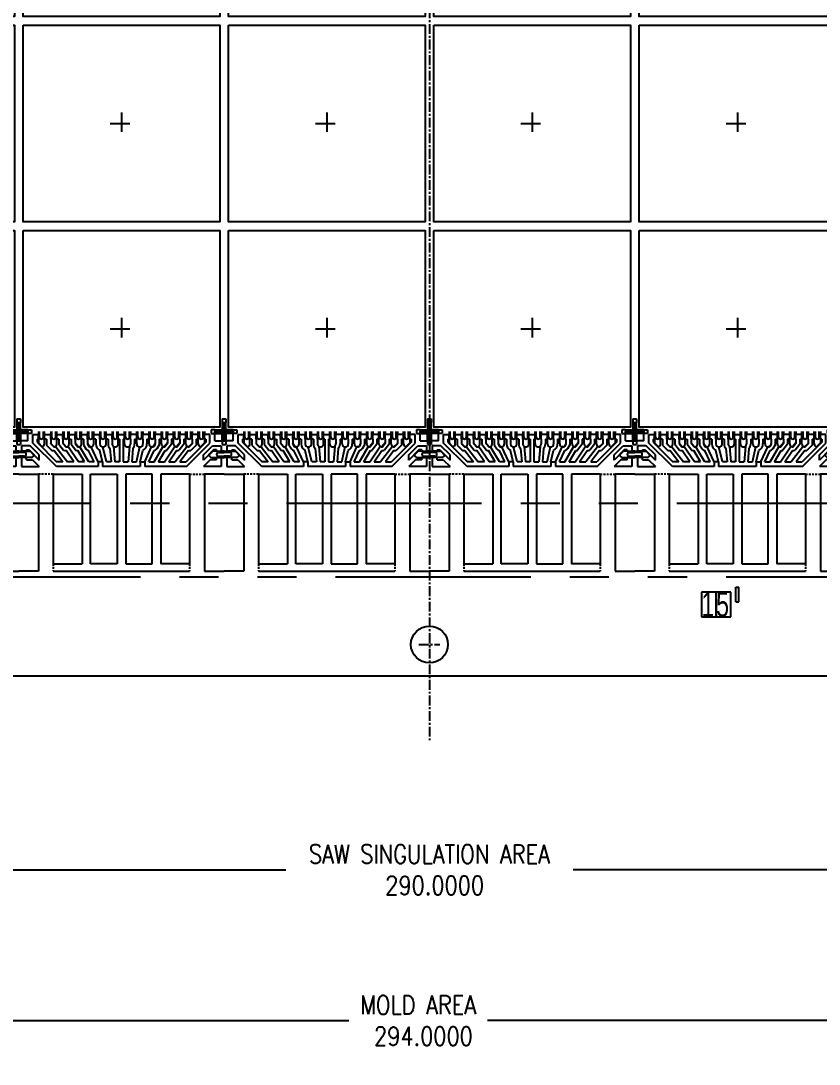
# Model space of a CAD drawing. Extents: x 98 to 785, y 88 to 514.
# Drawn here: x 411.8 to 476.7, y 220.7 to 305.5 of the extents above; entities that cross this region are included whole.
import ezdxf

# ---------------------------------------------------------------- set-up
doc = ezdxf.new("R2010")
doc.units = 0
doc.header["$LTSCALE"] = 12.7
doc.header["$MEASUREMENT"] = 0
doc.header["$PDMODE"] = 2
for name, pattern in [('CENTER', [2, 1.25, -0.25, 0.25, -0.25]), ('HIDDEN', [0.375, 0.25, -0.125]), ('PHANTOM', [2.5, 1.25, -0.25, 0.25, -0.25, 0.25, -0.25])]:
    doc.linetypes.add(name, pattern=pattern)
doc.layers.get('0').update_dxf_attribs({"linetype": 'CONTINUOUS'})
doc.layers.get('DEFPOINTS').update_dxf_attribs({"linetype": 'CONTINUOUS'})
for name, color, linetype in [('SH-01_CENTER', 2, 'CENTER'), ('SH-01_DIM', 4, 'CONTINUOUS'), ('SH-01_HATCH', 10, 'CONTINUOUS'), ('SH-01_HIDDEN', 6, 'HIDDEN'), ('SH-01_MISC', 5, 'CONTINUOUS'), ('SH-01_OBJECT', 7, 'CONTINUOUS'), ('SH-01_PHANTOM', 1, 'PHANTOM')]:
    doc.layers.add(name, color=color, linetype=linetype)
doc.styles.get("Standard").update_dxf_attribs({"font": 'simplex.shx', "width": 0.82})
doc.dimstyles.new('STANDARD$0', dxfattribs={"dimtxt": 0.18, "dimasz": 0.18, "dimexe": 0.18, "dimexo": 0.0625, "dimgap": 0.09, "dimtad": 0, "dimtih": 1, "dimtoh": 1, "dimdec": 4, "dimzin": 0, "dimdsep": 46, "dimtxsty": 'STANDARD', "dimcen": 0.09, "dimadec": 0, "dimazin": 0, "dimtfac": 1, "dimtdec": 4, "dimtofl": 0, "dimtmove": 0, "dimatfit": 3, "dimfxl": 1, "dimtolj": 1, "dimtzin": 0, "dimarcsym": 0})
pattern_1 = [(225, (16.69998, 9.599987), (0.01767767, -0.01767767), [])]

# ---------------------------------------------------------------- blocks, each defined once
blk = doc.blocks.new('_Open30')
at = {"color": 0, "lineweight": -2}
for p, q in [((-1, 0.268), (0, 0)), ((0, 0), (-1, -0.268)), ((0, 0), (-1, 0))]:
    blk.add_line(p, q, dxfattribs=at)
blk = doc.blocks.new('*D42')
at = {"layer": 'DEFPOINTS', "color": 0, "ltscale": 0.05, "transparency": 16777216}
for p in [(151.033, 260.264), (739.033, 260.264), (739.033, 224.222)]:
    blk.add_point(p, dxfattribs=at)
at = {"layer": 'SH-01_DIM', "ltscale": 0.05, "transparency": 16777216}
for p, q in [((151.033, 257.724), (151.033, 221.682)), ((739.033, 257.724), (739.033, 221.682)), ((154.208, 224.222), (438.479, 224.222)), ((735.858, 224.222), (449.758, 224.222))]:
    blk.add_line(p, q, dxfattribs=at)
at = {"layer": 'SH-01_DIM', "ltscale": 0.05, "transparency": 16777216, "xscale": 3.175000000000011, "yscale": 3.175000000000011, "zscale": 3.175000000000011, "rotation": 180}
blk.add_blockref('_Open30', (151.033, 224.222), dxfattribs=at)
at = {"layer": 'SH-01_DIM', "ltscale": 0.05, "transparency": 16777216, "xscale": 3.175000000000011, "yscale": 3.175000000000011, "zscale": 3.175000000000011}
blk.add_blockref('_Open30', (739.033, 224.222), dxfattribs=at)
at = {"layer": 'SH-01_DIM', "ltscale": 0.05, "transparency": 16777216, "insert": (444.119, 224.222), "char_height": 1.524, "attachment_point": 5}
blk.add_mtext('\\A1;MOLD AREA\\P 294.0000', dxfattribs=at)
blk = doc.blocks.new('A$C548803C5')
at = {"layer": 'SH-01_CENTER', "ltscale": 0.05}
for p, q in [((1, 1.451), (1, 0.549)), ((0.549, 1), (1.451, 1))]:
    blk.add_line(p, q, dxfattribs=at)
at = {"layer": 'SH-01_MISC', "ltscale": 0.05}
blk.add_lwpolyline([(-3, 5), (5, 5), (5, -3), (-3, -3)], close=True, dxfattribs=at)
blk = doc.blocks.new('*D21')
at = {"layer": 'DEFPOINTS', "color": 0, "ltscale": 0.05, "transparency": 16777216}
for p in [(155.033, 266.264), (735.033, 266.264), (735.033, 236.483)]:
    blk.add_point(p, dxfattribs=at)
at = {"layer": 'SH-01_DIM', "ltscale": 0.05, "transparency": 16777216}
for p, q in [((155.033, 263.724), (155.033, 233.943)), ((735.033, 263.724), (735.033, 233.943)), ((158.208, 236.483), (433.353, 236.483)), ((731.858, 236.483), (456.713, 236.483))]:
    blk.add_line(p, q, dxfattribs=at)
at = {"layer": 'SH-01_DIM', "ltscale": 0.05, "transparency": 16777216, "xscale": 3.175000000000011, "yscale": 3.175000000000011, "zscale": 3.175000000000011, "rotation": 180}
blk.add_blockref('_Open30', (155.033, 236.483), dxfattribs=at)
at = {"layer": 'SH-01_DIM', "ltscale": 0.05, "transparency": 16777216, "xscale": 3.175000000000011, "yscale": 3.175000000000011, "zscale": 3.175000000000011}
blk.add_blockref('_Open30', (735.033, 236.483), dxfattribs=at)
at = {"layer": 'SH-01_DIM', "ltscale": 0.05, "transparency": 16777216, "insert": (445.033, 236.483), "char_height": 1.524, "attachment_point": 5}
blk.add_mtext('\\A1;SAW SINGULATION AREA\\P 290.0000', dxfattribs=at)
blk = doc.blocks.new('A$C26DB4481')
at = {"layer": 'SH-01_HATCH', "ltscale": 0.05}
h = blk.add_hatch(dxfattribs=at)
h.set_pattern_fill('ANSI31', color=10)
h.set_pattern_definition([(45, (-2e-05, -7.09997), (-0.08838835, 0.08838835), [])])
h.paths.add_polyline_path([(1.63, 9.375), (1.6, 9.375), (1.6, 8.975), (1.63, 8.975)])
h.paths.add_polyline_path([(2.1, 9.375), (2.07, 9.375), (2.07, 8.975), (2.1, 8.975)])
h.paths.add_polyline_path([(2.63, 9.375), (2.6, 9.375), (2.6, 8.975), (2.63, 8.975)])
h.paths.add_polyline_path([(3.1, 9.375), (3.07, 9.375), (3.07, 8.975), (3.1, 8.975)])
h.paths.add_polyline_path([(3.63, 9.375), (3.6, 9.375), (3.6, 8.975), (3.63, 8.975)])
h.paths.add_polyline_path([(4.1, 9.375), (4.07, 9.375), (4.07, 8.975), (4.1, 8.975)])
h.paths.add_polyline_path([(4.63, 9.375), (4.6, 9.375), (4.6, 8.975), (4.63, 8.975)])
h.paths.add_polyline_path([(5.1, 9.375), (5.07, 9.375), (5.07, 8.975), (5.1, 8.975)])
h.paths.add_polyline_path([(5.63, 9.375), (5.6, 9.375), (5.6, 8.975), (5.63, 8.975)])
h.paths.add_polyline_path([(6.1, 9.375), (6.07, 9.375), (6.07, 8.975), (6.1, 8.975)])
h.paths.add_polyline_path([(6.63, 9.375), (6.6, 9.375), (6.6, 8.975), (6.63, 8.975)])
h.paths.add_polyline_path([(7.1, 9.375), (7.07, 9.375), (7.07, 8.975), (7.1, 8.975)])
h.paths.add_polyline_path([(7.63, 9.375), (7.6, 9.375), (7.6, 8.975), (7.63, 8.975)])
h.paths.add_polyline_path([(8.1, 9.375), (8.07, 9.375), (8.07, 8.975), (8.1, 8.975)])
at = {"layer": 'SH-01_HATCH'}
h = blk.add_hatch(dxfattribs=at)
h.set_pattern_fill('ANSI31', color=256, scale=0.2, angle=-180)
h.paths.add_polyline_path([(15.779, 8), (15.736, 8), (15.452, 7.716, 0.035842), (15.46, 7.681)])
h.paths.add_polyline_path([(0.964, 8), (0.921, 8), (1.24, 7.681, 0.035842), (1.248, 7.716)])
h.paths.add_polyline_path([(14.85, 8.429), (14.85, 8.386), (15.1, 8.636), (15.1, 8.679)])
h.paths.add_polyline_path([(14.781, 8.36, 0.035842), (14.816, 8.352), (14.85, 8.386), (14.85, 8.429)])
h = blk.add_hatch(dxfattribs=at)
h.set_pattern_fill('ANSI31', color=256, scale=0.2, angle=-180)
h.set_pattern_definition(pattern_1)
h.paths.add_polyline_path([(1.85, 8.429), (1.85, 8.386), (1.6, 8.636), (1.6, 8.679)])
h.paths.add_polyline_path([(1.919, 8.36, -0.035842), (1.884, 8.352), (1.85, 8.386), (1.85, 8.429)])
h = blk.add_hatch(dxfattribs=at)
h.set_pattern_fill('ANSI31', color=256, scale=0.2, angle=-180)
h.set_pattern_definition(pattern_1)
h.paths.add_polyline_path([(2.85, 8.39), (2.85, 8.35), (2.85, 8.35, -0.001908), (2.848, 8.35), (2.6, 8.598, -0.001945), (2.6, 8.6), (2.6, 8.64)])
h.paths.add_polyline_path([(2.888, 8.353, -0.037159), (2.851, 8.35), (2.85, 8.35), (2.85, 8.39)])
h = blk.add_hatch(dxfattribs=at)
h.set_pattern_fill('ANSI31', color=256, scale=0.2, angle=-180)
h.set_pattern_definition(pattern_1)
h.paths.add_polyline_path([(3.861, 8.35, -0.009923), (3.851, 8.35), (3.85, 8.35, -0.004533), (3.845, 8.35, -0.024064), (3.821, 8.352), (3.6, 8.635), (3.6, 8.684)])
h = blk.add_hatch(dxfattribs=at)
h.set_pattern_fill('ANSI31', color=256, scale=0.2, angle=-180)
h.set_pattern_definition(pattern_1)
h.paths.add_polyline_path([(4.861, 8.35, -0.009923), (4.851, 8.35), (4.85, 8.35, -0.004533), (4.845, 8.35, -0.024064), (4.821, 8.352), (4.6, 8.635), (4.6, 8.684)])
h = blk.add_hatch(dxfattribs=at)
h.set_pattern_fill('ANSI31', color=256, scale=0.2, angle=-180)
h.set_pattern_definition(pattern_1)
h.paths.add_polyline_path([(5.602, 8.565, -0.035366), (5.6, 8.6), (5.6, 8.627), (5.725, 8.419, 0.182331), (5.875, 8.381), (5.889, 8.353, -0.199652), (5.702, 8.399)])
h = blk.add_hatch(dxfattribs=at)
h.set_pattern_fill('ANSI31', color=256, scale=0.2, angle=-180)
h.set_pattern_definition(pattern_1)
h.paths.add_polyline_path([(11.097, 8.565, 0.035366), (11.1, 8.6), (11.1, 8.627), (10.975, 8.419, -0.182331), (10.825, 8.381), (10.811, 8.353, 0.199652), (10.998, 8.399)])
h = blk.add_hatch(dxfattribs=at)
h.set_pattern_fill('ANSI31', color=256, scale=0.2, angle=-180)
h.set_pattern_definition(pattern_1)
h.paths.add_polyline_path([(11.839, 8.35, 0.009923), (11.849, 8.35), (11.85, 8.35, 0.004533), (11.855, 8.35, 0.024064), (11.879, 8.352), (12.1, 8.635), (12.1, 8.684)])
h = blk.add_hatch(dxfattribs=at)
h.set_pattern_fill('ANSI31', color=256, scale=0.2, angle=-180)
h.set_pattern_definition(pattern_1)
h.paths.add_polyline_path([(12.839, 8.35, 0.009923), (12.849, 8.35), (12.85, 8.35, 0.004533), (12.855, 8.35, 0.024064), (12.879, 8.352), (13.1, 8.635), (13.1, 8.684)])
h = blk.add_hatch(dxfattribs=at)
h.set_pattern_fill('ANSI31', color=256, scale=0.2, angle=-180)
h.set_pattern_definition(pattern_1)
h.paths.add_polyline_path([(13.85, 8.39), (13.85, 8.35), (13.85, 8.35, 0.001908), (13.852, 8.35), (14.1, 8.598, 0.001945), (14.1, 8.6), (14.1, 8.64)])
h.paths.add_polyline_path([(13.812, 8.353, 0.037159), (13.849, 8.35), (13.85, 8.35), (13.85, 8.39)])
at = {"layer": 'SH-01_HATCH', "ltscale": 0.05}
h = blk.add_hatch(dxfattribs=at)
h.set_pattern_fill('ANSI31', color=10)
h.paths.add_polyline_path([(0.225, 7.97), (0.225, 8), (0.625, 8), (0.625, 7.97)])
h.paths.add_polyline_path([(0.225, 7.5), (0.225, 7.53), (0.625, 7.53), (0.625, 7.5)])
h = blk.add_hatch(dxfattribs=at)
h.set_pattern_fill('ANSI31', color=10)
h.paths.add_polyline_path([(16.475, 7.97), (16.475, 8), (16.075, 8), (16.075, 7.97)])
h.paths.add_polyline_path([(16.475, 7.5), (16.475, 7.53), (16.075, 7.53), (16.075, 7.5)])
at = {"layer": 'SH-01_HIDDEN', "linetype": 'Continuous', "ltscale": 1.25}
for p, q in [((1.6, 9.6), (1.6, 9.375)), ((2.1, 9.375), (2.1, 9.6)), ((2.6, 9.6), (2.6, 9.375)), ((3.1, 9.375), (3.1, 9.6)), ((3.6, 9.6), (3.6, 9.375)), ((4.1, 9.375), (4.1, 9.6)), ((4.6, 9.6), (4.6, 9.375)), ((5.1, 9.375), (5.1, 9.6)), ((5.6, 9.6), (5.6, 9.375)), ((6.1, 9.375), (6.1, 9.6)), ((6.6, 9.6), (6.6, 9.375)), ((7.1, 9.375), (7.1, 9.6)), ((7.6, 9.6), (7.6, 9.375)), ((8.1, 9.375), (8.1, 9.6)), ((8.6, 9.375), (8.6, 9.6)), ((9.1, 9.6), (9.1, 9.375)), ((9.6, 9.375), (9.6, 9.6)), ((10.1, 9.6), (10.1, 9.375)), ((10.6, 9.375), (10.6, 9.6)), ((11.1, 9.6), (11.1, 9.375)), ((11.6, 9.375), (11.6, 9.6)), ((12.1, 9.6), (12.1, 9.375)), ((12.6, 9.375), (12.6, 9.6)), ((13.1, 9.6), (13.1, 9.375)), ((13.6, 9.375), (13.6, 9.6)), ((14.1, 9.6), (14.1, 9.375)), ((14.6, 9.375), (14.6, 9.6)), ((15.1, 9.6), (15.1, 9.375)), ((1.6, 8.975), (1.6, 8.636)), ((2.1, 8.6), (2.1, 8.975)), ((3.1, 8.6), (3.1, 8.975)), ((4.1, 8.6), (4.1, 8.975)), ((5.1, 8.6), (5.1, 8.975)), ((6.1, 8.6), (6.1, 8.975)), ((7.1, 8.6), (7.1, 8.975)), ((8.1, 8.6), (8.1, 8.975)), ((8.6, 8.6), (8.6, 8.975)), ((9.6, 8.6), (9.6, 8.975)), ((10.6, 8.6), (10.6, 8.975)), ((11.6, 8.6), (11.6, 8.975)), ((12.6, 8.6), (12.6, 8.975)), ((13.6, 8.6), (13.6, 8.975)), ((14.6, 8.6), (14.6, 8.975)), ((15.1, 8.975), (15.1, 8.636)), ((0, 8), (0.225, 8)), ((0.625, 8), (0.964, 8)), ((16.075, 8), (15.736, 8)), ((16.7, 8), (16.475, 8)), ((0.225, 7.5), (0, 7.5)), ((1, 7.5), (0.625, 7.5)), ((15.7, 7.5), (16.075, 7.5)), ((16.475, 7.5), (16.7, 7.5))]:
    blk.add_line(p, q, dxfattribs=at)
at = {"layer": 'SH-01_HIDDEN', "linetype": 'Continuous', "ltscale": 0.05}
for p, q in [((1.69, 9.15), (1.69, 9.6)), ((2.01, 9.15), (2.01, 9.6)), ((2.69, 9.15), (2.69, 9.6)), ((3.01, 9.15), (3.01, 9.6)), ((3.69, 9.15), (3.69, 9.6)), ((4.01, 9.15), (4.01, 9.6)), ((4.69, 9.15), (4.69, 9.6)), ((5.01, 9.15), (5.01, 9.6)), ((5.69, 9.15), (5.69, 9.6)), ((6.01, 9.15), (6.01, 9.6)), ((6.69, 9.15), (6.69, 9.6)), ((7.01, 9.15), (7.01, 9.6)), ((7.69, 9.15), (7.69, 9.6)), ((8.01, 9.15), (8.01, 9.6)), ((8.69, 9.15), (8.69, 9.6)), ((9.01, 9.15), (9.01, 9.6)), ((9.69, 9.15), (9.69, 9.6)), ((10.01, 9.15), (10.01, 9.6)), ((10.69, 9.15), (10.69, 9.6)), ((11.01, 9.15), (11.01, 9.6)), ((11.69, 9.15), (11.69, 9.6)), ((12.01, 9.15), (12.01, 9.6)), ((12.69, 9.15), (12.69, 9.6)), ((13.01, 9.15), (13.01, 9.6)), ((13.69, 9.15), (13.69, 9.6)), ((14.01, 9.15), (14.01, 9.6)), ((14.69, 9.15), (14.69, 9.6)), ((15.01, 9.15), (15.01, 9.6)), ((0.45, 7.91), (0, 7.91)), ((16.25, 7.91), (16.7, 7.91)), ((0.45, 7.59), (0, 7.59)), ((16.25, 7.59), (16.7, 7.59))]:
    blk.add_line(p, q, dxfattribs=at)
at = {"layer": 'SH-01_HIDDEN', "ltscale": 0.05}
for p, q in [((2.8, 6.15), (1.6, 6.15)), ((13.9, 6.15), (15.1, 6.15)), ((2.8, -1.15), (2.8, -1.75)), ((13.9, -1.15), (13.9, -1.75))]:
    blk.add_line(p, q, dxfattribs=at)
at = {"layer": 'SH-01_HIDDEN', "linetype": 'Continuous'}
blk.add_line((2.8, -1.75), (13.9, -1.75), dxfattribs=at)
at = {"layer": 'SH-01_HIDDEN', "linetype": 'Continuous', "ltscale": 0.05}
for centre, start, end in [((1.85, 9.15), 180, 0), ((2.85, 9.15), 180, 0), ((3.85, 9.15), 180, 0), ((4.85, 9.15), 180, 0), ((5.85, 9.15), 180, 0), ((6.85, 9.15), 180, 0), ((7.85, 9.15), 180, 0), ((8.85, 9.15), 180, 0), ((9.85, 9.15), 180, 0), ((10.85, 9.15), 180, 0), ((11.85, 9.15), 180, 0), ((12.85, 9.15), 180, 0), ((13.85, 9.15), 180, 0), ((14.85, 9.15), 180, 0), ((0.45, 7.75), 270, 90), ((16.25, 7.75), 90, 270)]:
    blk.add_arc(centre, 0.16, start, end, dxfattribs=at)
at = {"layer": 'SH-01_HIDDEN', "linetype": 'Continuous', "ltscale": 1.25}
for centre, start, end in [((1.85, 8.6), 277.83168, 0), ((2.85, 8.6), 270.14697, 0), ((3.85, 8.6), 263.42661, 0), ((4.85, 8.6), 263.42661, 0), ((5.85, 8.6), 278.86563, 0), ((6.85, 8.6), 270.01312, 0), ((7.85, 8.6), 233.32613, 0), ((8.85, 8.6), 180, 306.67387), ((9.85, 8.6), 180, 269.98688), ((10.85, 8.6), 180, 261.13437), ((11.85, 8.6), 180, 276.57339), ((12.85, 8.6), 180, 276.57339), ((13.85, 8.6), 180, 269.85303), ((14.85, 8.6), 180, 262.16832), ((1, 7.75), 270, 352.16832), ((15.7, 7.75), 187.83168, 270)]:
    blk.add_arc(centre, 0.25, start, end, dxfattribs=at)
at = {"layer": 'SH-01_OBJECT', "linetype": 'Continuous'}
for p, q in [((0.75, 8.85), (0.75, 9.6)), ((1.15, 8.662), (1.15, 9.375)), ((1.15, 9.375), (1.6, 9.375)), ((1.6, 8.975), (1.6, 9.375)), ((1.63, 9.375), (1.63, 8.975)), ((2.07, 9.375), (2.07, 8.975)), ((2.1, 8.975), (2.1, 9.375)), ((2.6, 8.975), (2.6, 9.375)), ((2.63, 9.375), (2.63, 8.975)), ((3.07, 9.375), (3.07, 8.975)), ((3.1, 8.975), (3.1, 9.375)), ((3.6, 8.975), (3.6, 9.375)), ((3.63, 9.375), (3.63, 8.975)), ((4.07, 9.375), (4.07, 8.975)), ((4.1, 8.975), (4.1, 9.375)), ((4.6, 8.975), (4.6, 9.375)), ((4.63, 9.375), (4.63, 8.975)), ((5.07, 9.375), (5.07, 8.975)), ((5.1, 8.975), (5.1, 9.375)), ((5.6, 8.975), (5.6, 9.375)), ((5.63, 9.375), (5.63, 8.975)), ((6.07, 9.375), (6.07, 8.975)), ((6.1, 8.975), (6.1, 9.375)), ((6.6, 8.975), (6.6, 9.375)), ((6.63, 9.375), (6.63, 8.975)), ((7.07, 9.375), (7.07, 8.975)), ((7.1, 8.975), (7.1, 9.375)), ((7.6, 8.975), (7.6, 9.375)), ((7.63, 9.375), (7.63, 8.975)), ((8.07, 9.375), (8.07, 8.975)), ((8.1, 8.975), (8.1, 9.375)), ((8.6, 8.975), (8.6, 9.375)), ((8.63, 9.375), (8.63, 8.975)), ((9.07, 9.375), (9.07, 8.975)), ((9.1, 8.975), (9.1, 9.375)), ((9.6, 8.975), (9.6, 9.375)), ((9.63, 9.375), (9.63, 8.975)), ((10.07, 9.375), (10.07, 8.975)), ((10.1, 8.975), (10.1, 9.375)), ((10.6, 8.975), (10.6, 9.375)), ((10.63, 9.375), (10.63, 8.975)), ((11.07, 9.375), (11.07, 8.975)), ((11.1, 8.975), (11.1, 9.375)), ((11.6, 8.975), (11.6, 9.375)), ((11.63, 9.375), (11.63, 8.975)), ((12.07, 9.375), (12.07, 8.975)), ((12.1, 8.975), (12.1, 9.375)), ((12.6, 8.975), (12.6, 9.375)), ((12.63, 9.375), (12.63, 8.975)), ((13.07, 9.375), (13.07, 8.975)), ((13.1, 8.975), (13.1, 9.375)), ((13.6, 8.975), (13.6, 9.375)), ((13.63, 9.375), (13.63, 8.975)), ((14.07, 9.375), (14.07, 8.975)), ((14.1, 8.975), (14.1, 9.375)), ((14.6, 8.975), (14.6, 9.375)), ((14.63, 9.375), (14.63, 8.975)), ((15.07, 9.375), (15.07, 8.975)), ((15.55, 9.375), (15.1, 9.375)), ((15.1, 8.975), (15.1, 9.375)), ((15.55, 8.662), (15.55, 9.375)), ((15.95, 8.85), (15.95, 9.6)), ((0.75, 8.85), (0, 8.85)), ((3.062, 6.75), (1.15, 8.662)), ((1.495, 8.975), (1.6, 8.975)), ((1.495, 8.741), (3.086, 7.15)), ((1.6, 8.679), (1.919, 8.36)), ((2.27, 8.975), (2.1, 8.975)), ((2.27, 8.504), (2.704, 8.069)), ((3.27, 8.975), (3.1, 8.975)), ((5.27, 8.975), (5.1, 8.975)), ((6.27, 8.975), (6.1, 8.975)), ((7.27, 8.975), (7.1, 8.975)), ((8.2, 8.975), (8.1, 8.975)), ((8.5, 8.975), (8.6, 8.975)), ((9.43, 8.975), (9.6, 8.975)), ((10.43, 8.975), (10.6, 8.975)), ((11.43, 8.975), (11.6, 8.975)), ((13.43, 8.975), (13.6, 8.975)), ((15.205, 8.741), (13.614, 7.15)), ((13.638, 6.75), (15.55, 8.662)), ((14.43, 8.504), (13.996, 8.069)), ((14.43, 8.975), (14.6, 8.975)), ((15.1, 8.679), (14.781, 8.36)), ((15.205, 8.975), (15.1, 8.975)), ((15.95, 8.85), (16.7, 8.85)), ((0.938, 8.45), (0.225, 8.45)), ((0.225, 8.45), (0.225, 8)), ((0.625, 8), (0.225, 8)), ((0.225, 7.97), (0.625, 7.97)), ((0.625, 8.105), (0.625, 8)), ((0.859, 8.105), (1.676, 7.287)), ((0.921, 8), (1.24, 7.681)), ((1.676, 7.712), (0.938, 8.45)), ((15.024, 7.712), (15.762, 8.45)), ((15.841, 8.105), (15.024, 7.287)), ((15.779, 8), (15.46, 7.681)), ((15.762, 8.45), (16.475, 8.45)), ((16.075, 8.105), (16.075, 8)), ((16.075, 8), (16.475, 8)), ((16.475, 7.97), (16.075, 7.97)), ((16.475, 8.45), (16.475, 8)), ((0.225, 7.53), (0.625, 7.53)), ((0.625, 7.5), (0.225, 7.5)), ((0.625, 7.3), (0.625, 7.5)), ((1.126, 7.3), (1.676, 6.75)), ((15.574, 7.3), (15.024, 6.75)), ((16.475, 7.53), (16.075, 7.53)), ((16.075, 7.3), (16.075, 7.5)), ((16.075, 7.5), (16.475, 7.5)), ((6.454, 6.75), (3.062, 6.75)), ((9.876, 6.75), (6.824, 6.75)), ((13.638, 6.75), (10.246, 6.75))]:
    blk.add_line(p, q, dxfattribs=at)
at = {"layer": 'SH-01_OBJECT', "linetype": 'Continuous', "ltscale": 0.05}
for p, q in [((1.63, 9.375), (1.6, 9.375)), ((2.07, 9.375), (2.1, 9.375)), ((2.63, 9.375), (2.6, 9.375)), ((3.07, 9.375), (3.1, 9.375)), ((3.63, 9.375), (3.6, 9.375)), ((4.07, 9.375), (4.1, 9.375)), ((4.63, 9.375), (4.6, 9.375)), ((5.07, 9.375), (5.1, 9.375)), ((5.63, 9.375), (5.6, 9.375)), ((6.07, 9.375), (6.1, 9.375)), ((6.63, 9.375), (6.6, 9.375)), ((7.07, 9.375), (7.1, 9.375)), ((7.63, 9.375), (7.6, 9.375)), ((8.07, 9.375), (8.1, 9.375)), ((8.63, 9.375), (8.6, 9.375)), ((9.07, 9.375), (9.1, 9.375)), ((9.63, 9.375), (9.6, 9.375)), ((10.07, 9.375), (10.1, 9.375)), ((10.63, 9.375), (10.6, 9.375)), ((11.07, 9.375), (11.1, 9.375)), ((11.63, 9.375), (11.6, 9.375)), ((12.07, 9.375), (12.1, 9.375)), ((12.63, 9.375), (12.6, 9.375)), ((13.07, 9.375), (13.1, 9.375)), ((13.63, 9.375), (13.6, 9.375)), ((14.07, 9.375), (14.1, 9.375)), ((14.63, 9.375), (14.6, 9.375)), ((15.07, 9.375), (15.1, 9.375)), ((1.63, 8.975), (1.6, 8.975)), ((2.07, 8.975), (2.1, 8.975)), ((2.63, 8.975), (2.6, 8.975)), ((3.07, 8.975), (3.1, 8.975)), ((3.63, 8.975), (3.6, 8.975)), ((4.07, 8.975), (4.1, 8.975)), ((4.63, 8.975), (4.6, 8.975)), ((5.07, 8.975), (5.1, 8.975)), ((5.63, 8.975), (5.6, 8.975)), ((6.07, 8.975), (6.1, 8.975)), ((6.63, 8.975), (6.6, 8.975)), ((7.07, 8.975), (7.1, 8.975)), ((7.63, 8.975), (7.6, 8.975)), ((8.07, 8.975), (8.1, 8.975)), ((8.63, 8.975), (8.6, 8.975)), ((9.07, 8.975), (9.1, 8.975)), ((9.63, 8.975), (9.6, 8.975)), ((10.07, 8.975), (10.1, 8.975)), ((10.63, 8.975), (10.6, 8.975)), ((11.07, 8.975), (11.1, 8.975)), ((11.63, 8.975), (11.6, 8.975)), ((12.07, 8.975), (12.1, 8.975)), ((12.63, 8.975), (12.6, 8.975)), ((13.07, 8.975), (13.1, 8.975)), ((13.63, 8.975), (13.6, 8.975)), ((14.07, 8.975), (14.1, 8.975)), ((14.63, 8.975), (14.6, 8.975)), ((15.07, 8.975), (15.1, 8.975)), ((0.225, 7.97), (0.225, 8)), ((0.625, 7.97), (0.625, 8)), ((16.075, 7.97), (16.075, 8)), ((16.475, 7.97), (16.475, 8)), ((0.225, 7.53), (0.225, 7.5)), ((0.625, 7.53), (0.625, 7.5)), ((16.075, 7.53), (16.075, 7.5)), ((16.475, 7.53), (16.475, 7.5))]:
    blk.add_line(p, q, dxfattribs=at)
at = {"layer": 'SH-01_OBJECT', "ltscale": 0.05}
for p, q in [((2.1, 9.375), (2.6, 9.375)), ((3.1, 9.375), (3.6, 9.375)), ((4.1, 9.375), (4.6, 9.375)), ((5.1, 9.375), (5.6, 9.375)), ((6.1, 9.375), (6.6, 9.375)), ((7.1, 9.375), (7.6, 9.375)), ((8.1, 9.375), (8.6, 9.375)), ((9.6, 9.375), (9.1, 9.375)), ((10.6, 9.375), (10.1, 9.375)), ((11.6, 9.375), (11.1, 9.375)), ((12.6, 9.375), (12.1, 9.375)), ((13.6, 9.375), (13.1, 9.375)), ((14.6, 9.375), (14.1, 9.375)), ((1.676, 7.287), (1.676, 7.712)), ((15.024, 7.287), (15.024, 7.712)), ((0.225, 7.5), (0.225, 6.75)), ((6.454, 7.15), (6.454, 6.75)), ((6.824, 7.15), (6.824, 6.75)), ((9.876, 7.15), (9.876, 6.75)), ((10.246, 7.15), (10.246, 6.75)), ((16.475, 7.5), (16.475, 6.75)), ((0, 6.15), (1.6, 6.15)), ((0.225, 6.75), (1.676, 6.75)), ((1.6, 6.15), (1.6, -1.75)), ((2.8, 6.15), (5.15, 6.15)), ((5.85, 6.15), (8, 6.15)), ((10.85, 6.15), (8.7, 6.15)), ((13.9, 6.15), (11.55, 6.15)), ((16.475, 6.75), (15.024, 6.75)), ((16.7, 6.15), (15.1, 6.15)), ((15.1, 6.15), (15.1, -1.75)), ((2.8, -1.15), (5.15, -1.15)), ((13.9, -1.15), (11.55, -1.15))]:
    blk.add_line(p, q, dxfattribs=at)
at = {"layer": 'SH-01_OBJECT'}
for p, q in [((1.495, 8.975), (1.495, 8.741)), ((2.27, 8.975), (2.27, 8.504)), ((3.27, 8.975), (3.27, 8.57)), ((3.27, 8.57), (3.646, 8.089)), ((3.6, 8.684), (3.861, 8.35)), ((4.1, 8.975), (4.27, 8.975)), ((4.27, 8.975), (4.27, 8.57)), ((4.27, 8.57), (4.646, 8.089)), ((4.6, 8.684), (4.861, 8.35)), ((5.27, 8.975), (5.27, 8.536)), ((5.27, 8.536), (5.472, 8.199)), ((5.6, 8.627), (5.725, 8.419)), ((5.602, 8.565), (5.702, 8.399)), ((8.2, 8.975), (8.2, 7.15)), ((8.5, 8.975), (8.5, 7.15)), ((11.1, 8.627), (10.975, 8.419)), ((11.097, 8.565), (10.998, 8.399)), ((11.43, 8.536), (11.228, 8.199)), ((11.43, 8.975), (11.43, 8.536)), ((12.1, 8.684), (11.839, 8.35)), ((12.43, 8.57), (12.054, 8.089)), ((12.6, 8.975), (12.43, 8.975)), ((12.43, 8.975), (12.43, 8.57)), ((13.1, 8.684), (12.839, 8.35)), ((13.43, 8.57), (13.054, 8.089)), ((13.43, 8.975), (13.43, 8.57)), ((14.43, 8.975), (14.43, 8.504)), ((15.205, 8.975), (15.205, 8.741)), ((0.625, 8.105), (0.859, 8.105)), ((2.85, 8.35), (3.029, 8.35)), ((2.879, 8.051), (3.583, 7.15)), ((3.029, 8.35), (3.967, 7.15)), ((3.85, 8.35), (4.025, 8.35)), ((4.488, 7.15), (3.867, 8.05)), ((4.853, 7.15), (4.025, 8.35)), ((5.342, 7.15), (4.802, 8.052)), ((4.85, 8.35), (4.973, 8.35)), ((5.692, 7.15), (4.973, 8.35)), ((6.123, 7.15), (5.688, 8.074)), ((5.875, 8.381), (5.889, 8.353)), ((6.454, 7.15), (5.889, 8.353)), ((6.824, 7.15), (6.607, 8.073)), ((7.133, 7.15), (6.85, 8.35)), ((7.416, 8.216), (7.509, 7.15)), ((7.701, 8.399), (7.81, 7.15)), ((8.999, 8.399), (8.89, 7.15)), ((9.284, 8.216), (9.191, 7.15)), ((9.567, 7.15), (9.85, 8.35)), ((9.876, 7.15), (10.093, 8.073)), ((10.246, 7.15), (10.811, 8.353)), ((10.577, 7.15), (11.012, 8.074)), ((10.825, 8.381), (10.811, 8.353)), ((11.008, 7.15), (11.726, 8.35)), ((11.358, 7.15), (11.898, 8.052)), ((11.85, 8.35), (11.726, 8.35)), ((11.847, 7.15), (12.675, 8.35)), ((12.212, 7.15), (12.833, 8.05)), ((12.85, 8.35), (12.675, 8.35)), ((13.671, 8.35), (12.733, 7.15)), ((13.821, 8.051), (13.117, 7.15)), ((13.85, 8.35), (13.671, 8.35)), ((16.075, 8.105), (15.841, 8.105)), ((0.625, 7.3), (1.126, 7.3)), ((3.583, 7.15), (3.086, 7.15)), ((4.488, 7.15), (3.967, 7.15)), ((5.342, 7.15), (4.853, 7.15)), ((6.123, 7.15), (5.692, 7.15)), ((6.824, 7.15), (6.454, 7.15)), ((7.509, 7.15), (7.133, 7.15)), ((8.2, 7.15), (7.81, 7.15)), ((8.5, 7.15), (8.89, 7.15)), ((9.191, 7.15), (9.567, 7.15)), ((9.876, 7.15), (10.246, 7.15)), ((10.577, 7.15), (11.008, 7.15)), ((11.358, 7.15), (11.847, 7.15)), ((12.212, 7.15), (12.733, 7.15)), ((13.117, 7.15), (13.614, 7.15)), ((16.075, 7.3), (15.574, 7.3)), ((2.8, 6.15), (2.8, -1.15)), ((5.15, 6.15), (5.15, -1.15)), ((5.85, -1.15), (5.85, 6.15)), ((8, 6.15), (8, -1.15)), ((8.7, 6.15), (8.7, -1.15)), ((10.85, -1.15), (10.85, 6.15)), ((11.55, 6.15), (11.55, -1.15)), ((13.9, 6.15), (13.9, -1.15)), ((8, -1.15), (5.85, -1.15)), ((8.7, -1.15), (10.85, -1.15)), ((1.6, -1.75), (0, -1.75)), ((15.1, -1.75), (16.7, -1.75))]:
    blk.add_line(p, q, dxfattribs=at)
at = {"layer": 'SH-01_OBJECT', "linetype": 'Continuous', "ltscale": 1.25}
for p, q in [((2.6, 8.975), (2.6, 8.6)), ((3.6, 8.975), (3.6, 8.635)), ((4.6, 8.975), (4.6, 8.635)), ((5.6, 8.975), (5.6, 8.6)), ((6.27, 8.975), (6.27, 8.6)), ((6.6, 8.975), (6.6, 8.6)), ((7.27, 8.975), (7.27, 8.6)), ((7.6, 8.975), (7.6, 8.6)), ((9.1, 8.975), (9.1, 8.6)), ((9.43, 8.975), (9.43, 8.6)), ((10.1, 8.975), (10.1, 8.6)), ((10.43, 8.975), (10.43, 8.6)), ((11.1, 8.975), (11.1, 8.6)), ((12.1, 8.975), (12.1, 8.635)), ((13.1, 8.975), (13.1, 8.635)), ((14.1, 8.975), (14.1, 8.6))]:
    blk.add_line(p, q, dxfattribs=at)
at = {"layer": 'SH-01_OBJECT'}
for points in [[(2.6, 8.64), (2.89, 8.35)], [(14.1, 8.64), (13.809, 8.35)]]:
    blk.add_lwpolyline(points, dxfattribs=at)
for points in [[(2.6, 8.598), (2.848, 8.35, 0.001908), (2.85, 8.35)], [(3.6, 8.635), (3.821, 8.352, 0.028099), (3.85, 8.35)], [(4.6, 8.635), (4.821, 8.352, 0.028099), (4.85, 8.35)], [(12.1, 8.635), (11.879, 8.352, -0.028099), (11.85, 8.35)], [(13.1, 8.635), (12.879, 8.352, -0.028099), (12.85, 8.35)], [(14.1, 8.598), (13.852, 8.35, -0.001908), (13.85, 8.35)]]:
    blk.add_lwpolyline(points, format="xyb", dxfattribs=at)
at = {"layer": 'SH-01_OBJECT', "linetype": 'Continuous', "ltscale": 1.25}
for centre, radius, start, end in [((2.85, 8.6), 0.25, 180, 180.44568), ((5.85, 8.6), 0.25, 180, 188.10195), ((6.85, 8.6), 0.58, 180, 245.22963), ((6.85, 8.6), 0.25, 180, 270.01312), ((7.85, 8.6), 0.58, 180, 221.50243), ((7.85, 8.6), 0.25, 180, 233.32613), ((8.85, 8.6), 0.25, 306.67387, 0), ((8.85, 8.6), 0.58, 318.49757, 0), ((9.85, 8.6), 0.25, 269.98688, 0), ((9.85, 8.6), 0.58, 294.77037, 0), ((10.85, 8.6), 0.25, 351.89805, 0), ((13.85, 8.6), 0.25, 359.55432, 0), ((5.85, 8.6), 0.25, 233.70253, 278.86563), ((5.85, 8.6), 0.22, 235.2297, 276.56287), ((10.85, 8.6), 0.25, 261.13437, 306.29747), ((10.85, 8.6), 0.22, 263.43713, 304.7703)]:
    blk.add_arc(centre, radius, start, end, dxfattribs=at)
at = {"layer": 'SH-01_OBJECT'}
for centre, start, end in [((2.85, 8.605), 254.78477, 272.9974), ((3.85, 8.605), 248.43262, 271.7475), ((4.85, 8.605), 248.43262, 265.05918), ((5.85, 8.605), 227.07576, 253.04747), ((10.85, 8.605), 286.95253, 312.92424), ((11.85, 8.605), 274.94082, 291.56738), ((12.85, 8.605), 268.2525, 291.56738), ((13.85, 8.605), 267.0026, 285.21523)]:
    blk.add_arc(centre, 0.555, start, end, dxfattribs=at)
blk = doc.blocks.new('A$C1BE279AF')
at = {"layer": 'SH-01_HATCH', "ltscale": 0.05}
h = blk.add_hatch(dxfattribs=at)
h.set_pattern_fill('ANSI31', color=10)
h.set_pattern_definition([(45, (2.30032, -1.11), (-0.0883883, 0.0883883), [])])
h.paths.add_polyline_path([(1.79, 1.19), (1.19, 1.19), (1.19, 1.79), (0.89, 1.79), (0.89, 1.19), (0.29, 1.19), (0.29, 0.89), (0.89, 0.89), (0.89, 0.29), (1.19, 0.29), (1.19, 0.89), (1.79, 0.89)])
at = {"layer": 'SH-01_HIDDEN'}
for p, q in [((0.89, 2.09), (1.19, 2.09)), ((0.89, 2.09), (0.89, 1.79)), ((1.19, 2.09), (1.19, 1.79)), ((-0.01, 1.19), (-0.01, 0.89)), ((0.29, 1.19), (-0.01, 1.19)), ((-0.01, 0.89), (0.29, 0.89)), ((1.79, 1.19), (2.09, 1.19)), ((2.09, 0.89), (1.79, 0.89)), ((2.09, 1.19), (2.09, 0.89)), ((0.89, 0.29), (0.89, -0.01)), ((1.19, 0.29), (1.19, -0.01)), ((0.89, -0.01), (1.19, -0.01))]:
    blk.add_line(p, q, dxfattribs=at)
at = {"layer": 'SH-01_OBJECT'}
for p, q in [((0.89, 1.79), (1.19, 1.79)), ((0.89, 1.79), (0.89, 1.19)), ((1.19, 1.19), (1.19, 1.79)), ((0.29, 1.19), (0.29, 0.89)), ((0.29, 1.19), (0.89, 1.19)), ((0.29, 0.89), (0.89, 0.89)), ((0.89, 0.29), (0.89, 0.89)), ((0.89, 0.89), (0.89, 0.89)), ((1.79, 1.19), (1.19, 1.19)), ((1.79, 0.89), (1.19, 0.89)), ((1.19, 0.89), (1.19, 0.89)), ((1.19, 0.89), (1.19, 0.29)), ((1.79, 1.19), (1.79, 0.89)), ((0.89, 0.29), (1.19, 0.29))]:
    blk.add_line(p, q, dxfattribs=at)

msp = doc.modelspace()

# ---------------------------------------------------------------- linework, layer by layer
at = {"layer": 'SH-01_CENTER', "ltscale": 0.05}
for p, q in [((445.03313, 447.49668), (445.03313, 247.03179)), ((445.03313, 255.66424), (445.03313, 253.94424)), ((444.17313, 254.80424), (445.89313, 254.80424))]:
    msp.add_line(p, q, dxfattribs=at)
at = {"layer": 'SH-01_OBJECT', "ltscale": 0.05}
for p, q in [((469.95813, 259.46424), (470.20813, 259.46424)), ((469.95813, 258.26424), (469.95813, 259.46424)), ((470.20813, 258.26424), (470.20813, 259.46424)), ((469.95813, 258.26424), (470.20813, 258.26424))]:
    msp.add_line(p, q, dxfattribs=at)
at = {"layer": 'SH-01_OBJECT'}
msp.add_line((146.76518, 252.26424), (743.30108, 252.26424), dxfattribs=at)
msp.add_circle((445.03313, 254.80424), 1.5, dxfattribs=at)
at = {"layer": 'SH-01_PHANTOM'}
for p, q in [((735.03313, 266.26424), (155.03313, 266.26424)), ((739.03313, 260.26424), (151.03313, 260.26424))]:
    msp.add_line(p, q, dxfattribs=at)
for points in [[(467.15813, 257.06424), (468.35813, 257.06424), (468.35813, 259.06424), (467.15813, 259.06424)], [(468.35813, 257.06424), (469.55813, 257.06424), (469.55813, 259.06424), (468.35813, 259.06424)]]:
    msp.add_lwpolyline(points, close=True, dxfattribs=at)

# ---------------------------------------------------------------- block references
at = {"layer": 'SH-01_HATCH', "ltscale": 0.05, "row_count": 1, "column_count": 8, "row_spacing": 0, "column_spacing": 16.70000000000033}
msp.add_blockref('A$C26DB4481', (378.23316, 262.51423), dxfattribs=at)
at = {"layer": 'SH-01_MISC', "ltscale": 0.05, "xscale": 2, "yscale": 2, "zscale": 2, "row_count": 9, "column_count": 34, "row_spacing": 16.7, "column_spacing": 16.7}
msp.add_blockref('A$C548803C5', (167.48313, 278.46424), dxfattribs=at)
at = {"layer": 'SH-01_OBJECT', "ltscale": 0.05, "row_count": 1, "column_count": 35, "row_spacing": 0, "column_spacing": 16.70000000000033}
msp.add_blockref('A$C1BE279AF', (160.09313, 271.07424), dxfattribs=at)

# ---------------------------------------------------------------- texts
at = {"layer": 'SH-01_OBJECT', "char_height": 2, "width": 1.2, "attachment_point": 1}
for s, insert in [('{\\fSwis721 BdCnOul BT|b0|i0|c0|p82;1}', (467.15813, 259.06424)), ('{\\fSwis721 BdCnOul BT|b0|i0|c0|p82;5}', (468.35813, 259.06424))]:
    msp.add_mtext(s, dxfattribs=dict(at, insert=insert))

# ---------------------------------------------------------------- dimensions: what is measured, and where the dimension line sits
at = {"layer": 'SH-01_DIM', "ltscale": 0.05}
dim = msp.add_linear_dim(base=(735.03313, 236.48322), p1=(155.03313, 266.26424), p2=(735.03313, 266.26424), text='SAW SINGULATION AREA\\P<>', dimstyle='STANDARD$0', override={"dimscale": 25.4, "dimtxt": 0.06, "dimasz": 0.125, "dimexe": 0.1, "dimexo": 0.1, "dimgap": 0.01, "dimtih": 0, "dimtoh": 0, "dimlfac": 0.5, "dimzin": 1, "dimpost": ' <>\\X', "dimblk": 'Open30', "dimcen": -0.09, "dimclrd": 256, "dimclre": 256, "dimclrt": 256, "dimazin": 1, "dimtp": 0.03, "dimtm": 0.03, "dimtofl": 1, "dimldrblk": 'Open30', "dimlwd": -1, "dimlwe": -1}, dxfattribs=at)
dim.commit()
dim.dimension.update_dxf_attribs({"geometry": '*D21', "text_midpoint": (445.03313, 236.48322)})
dim = msp.add_linear_dim(base=(739.03313, 224.22205), p1=(151.03313, 260.26424), p2=(739.03313, 260.26424), text='MOLD AREA\\P<>', dimstyle='STANDARD$0', override={"dimscale": 25.4, "dimtxt": 0.06, "dimasz": 0.125, "dimexe": 0.1, "dimexo": 0.1, "dimgap": 0.01, "dimtih": 0, "dimtoh": 0, "dimlfac": 0.5, "dimzin": 1, "dimpost": ' <>\\X', "dimblk": 'Open30', "dimcen": -0.09, "dimclrd": 256, "dimclre": 256, "dimclrt": 256, "dimazin": 1, "dimtp": 0.03, "dimtm": 0.03, "dimtofl": 1, "dimldrblk": 'Open30', "dimlwd": -1, "dimlwe": -1}, dxfattribs=at)
dim.commit()
dim.dimension.update_dxf_attribs({"geometry": '*D42', "text_midpoint": (444.11865, 224.22205), "dimtype": 128})

doc.saveas('drawing.dxf')
